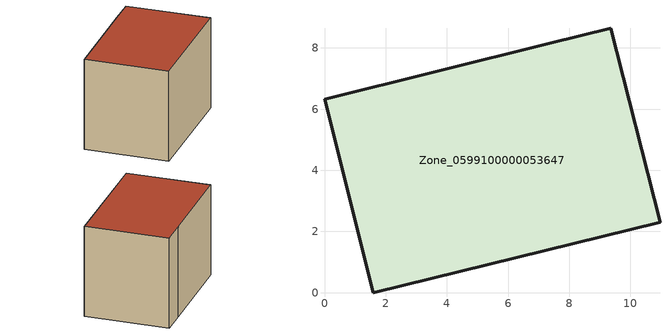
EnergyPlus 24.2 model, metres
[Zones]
Zone_0599100000053647
 floor ground (C_G): 0,6.33 7.36,8.16 9.36,8.64 10.97,2.3 1.6,0 z0
 wall outside (C_F): 1.6,0 10.97,2.3 9.36,8.64 7.36,8.16 0,6.33 1.6,0 z0:7.28
 roof outside (C_R): 7.36,8.16 0,6.33 1.6,0 10.97,2.3 9.36,8.64 z7.28
[BUILDING]
Pand.0599100000053647: North Axis=0; Terrain=City; Loads Convergence Tolerance Value=0.04; Temperature Convergence Tolerance Value=0.4; Solar Distribution=FullExterior; Maximum Number of Warmup Days=25; Minimum Number of Warmup Days=1
[Site:Location]
Rotterdam.The.Hague.AP_ZH_NLD Design_Conditions: Latitude=51.96; Longitude=4.45; Time Zone=1; Elevation=-4.5
[SITE:GROUNDTEMPERATURE:BUILDINGSURFACE]
18, 18, 18, 18, 18, 18, 18, 18, 18, 18, 18, 18
[MATERIAL] Thermal Absorptance=0.9; Solar Absorptance=0.7; Visible Absorptance=0.7
Name | Roughness | Thickness | Conductivity | Density | Specific Heat
G.TI.1965-1974 | MediumSmooth | 0.15 | 0.882353 | 540 | 1210
F.TI.1965-1974 | Rough | 0.3 | 0.697674 | 1920 | 840
R.TI.1965-1974 | MediumRough | 0.2 | 0.232558 | 1500 | 1000
[CONSTRUCTION]
C_G: G.TI.1965-1974
C_F: F.TI.1965-1974
C_R: R.TI.1965-1974
[ZONE]
Zone_0599100000053647: Type=1; Multiplier=1; Ceiling Height=Autocalculate; Volume=Autocalculate; Floor Area=autocalculate; Part of Total Floor Area=Yes
[ZONEINFILTRATION:DESIGNFLOWRATE]
Infil_Zone_0599100000053647: Zone or ZoneList or Space or SpaceList=Zone_0599100000053647; Schedule=AlwaysOn; Design Flow Rate Calculation Method=Flow/Area; Flow Rate per Floor Area=0.003; Constant Term Coefficient=1; Temperature Term Coefficient=0; Velocity Term Coefficient=0; Velocity Squared Term Coefficient=0
[HVACTEMPLATE:ZONE:IDEALLOADSAIRSYSTEM]
Zone_0599100000053647: Maximum Heating Supply Air Temperature=50; Minimum Cooling Supply Air Temperature=13; Maximum Heating Supply Air Humidity Ratio=0.0156; Minimum Cooling Supply Air Humidity Ratio=0.0077; Heating Limit=NoLimit; Cooling Limit=NoLimit; Dehumidification Control Type=ConstantSensibleHeatRatio; Cooling Sensible Heat Ratio=0.7; Dehumidification Setpoint=60; Humidification Control Type=None; Humidification Setpoint=30; Outdoor Air Method=None; Outdoor Air Flow Rate per Person=0.00944; Outdoor Air Flow Rate per Zone Floor Area=0; Outdoor Air Flow Rate per Zone=0; Demand Controlled Ventilation Type=None; Outdoor Air Economizer Type=NoEconomizer; Heat Recovery Type=None; Sensible Heat Recovery Effectiveness=0.7; Latent Heat Recovery Effectiveness=0.65
[ZONECONTROL:THERMOSTAT]
ThermostatControl_Zone_0599100000053647: Zone or ZoneList=Zone_0599100000053647; Control Type Schedule=DualSetpointControlType; Control 1=Thermostat_Zone_0599100000053647; Temperature Difference Between Cutout And Setpoint=0
[THERMOSTATSETPOINT:DUALSETPOINT]
Thermostat_Zone_0599100000053647: Heating Setpoint Temperature Schedule=HeatingSetpoint_Zone_0599100000053647; Cooling Setpoint Temperature Schedule=CoolingSetpoint_Zone_0599100000053647
[SCHEDULE:COMPACT]
HeatingSetpoint_Zone_0599100000053647: Through: 12/31, For: AllDays, Until: 24:00, 21
CoolingSetpoint_Zone_0599100000053647: Through: 12/31, For: AllDays, Until: 24:00, 24
DualSetpointControlType: Through: 12/31, For: AllDays, Until: 24:00, 4
AlwaysOn: Through: 12/31, For: AllDays, Until: 24:00, 1
